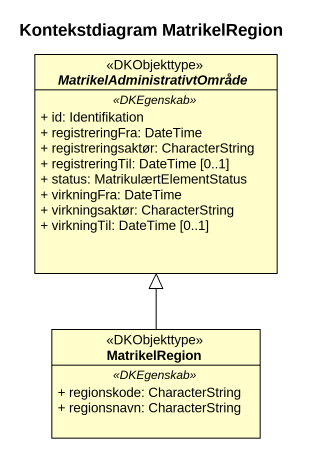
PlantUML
@startuml
title Kontekstdiagram MatrikelRegion
hide circle
hide empty members
skinparam classAttributeIconSize 0
abstract class MatrikelAdministrativtOmråde <<DKObjekttype>> {
  .. <<DKEgenskab>> ..
  + id: Identifikation
  + registreringFra: DateTime
  + registreringsaktør: CharacterString
  + registreringTil: DateTime [0..1]
  + status: MatrikulærtElementStatus
  + virkningFra: DateTime
  + virkningsaktør: CharacterString
  + virkningTil: DateTime [0..1]
}
class MatrikelRegion <<DKObjekttype>> {
  .. <<DKEgenskab>> ..
  + regionskode: CharacterString
  + regionsnavn: CharacterString
}
MatrikelRegion -up-|> MatrikelAdministrativtOmråde
@enduml
